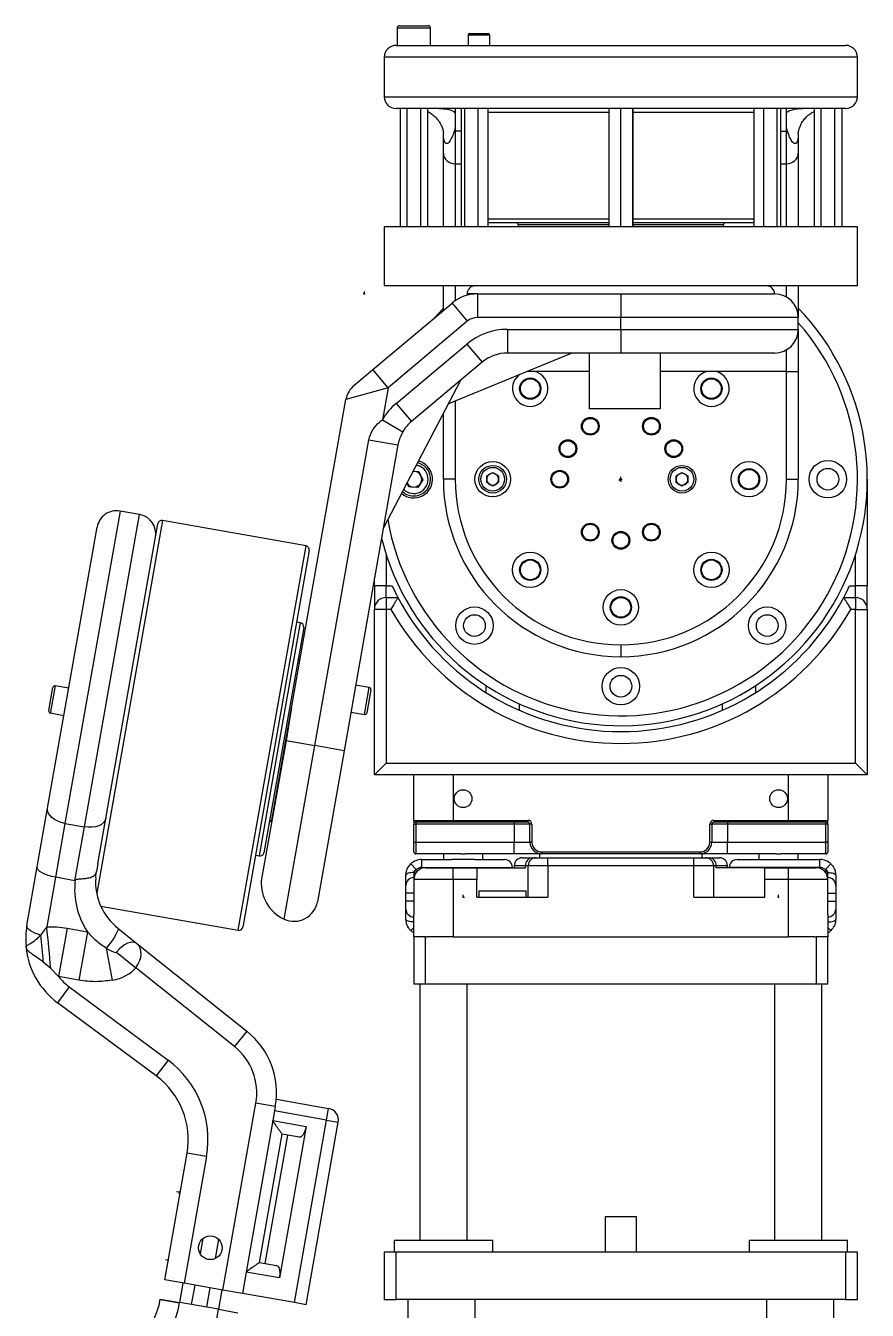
# Model space of a CAD drawing. Header units: millimetres. Extents: x 15 to 2378, y 5 to 1787.
# Drawn here: x 396.6 to 439.3, y 504.3 to 569.4 of the extents above; entities that cross this region are included whole.
import ezdxf

# ---------------------------------------------------------------- set-up
doc = ezdxf.new("R2010")
doc.units = ezdxf.units.MM
doc.header["$PDSIZE"] = -1

msp = doc.modelspace()

# ---------------------------------------------------------------- linework, layer by layer
at = {"color": 7, "linetype": 'Continuous', "lineweight": 25}
for p, q in [((415.559, 569.442), (416.835, 569.442)), ((416.835, 569.442), (417.009, 569.442)), ((415.434, 569.317), (415.434, 568.442)), ((416.93, 569.317), (415.434, 569.317)), ((417.134, 569.317), (416.93, 569.317)), ((417.134, 568.442), (417.134, 569.317)), ((419.034, 568.967), (419.034, 568.442)), ((420.134, 568.967), (419.034, 568.967)), ((419.109, 569.042), (420.059, 569.042)), ((420.134, 568.442), (420.134, 568.967)), ((415.384, 568.442), (438.184, 568.442)), ((414.784, 567.842), (414.784, 565.842)), ((438.784, 567.842), (414.784, 567.842)), ((438.784, 565.842), (438.784, 567.842)), ((414.784, 565.842), (438.784, 565.842)), ((438.184, 565.242), (415.384, 565.242)), ((415.584, 565.242), (415.584, 559.242)), ((415.922, 565.242), (415.922, 559.242)), ((416.622, 565.242), (416.622, 559.242)), ((416.984, 565.242), (416.984, 559.242)), ((418.384, 565.242), (418.384, 564.088)), ((418.687, 565.242), (418.687, 559.242)), ((418.855, 565.242), (418.855, 559.242)), ((419.527, 565.242), (419.527, 559.242)), ((420.032, 565.242), (420.032, 559.242)), ((426.171, 565.042), (420.032, 565.042)), ((426.171, 565.242), (426.171, 559.242)), ((426.77, 565.242), (426.77, 559.242)), ((427.383, 565.242), (427.383, 559.242)), ((427.397, 565.242), (427.397, 559.242)), ((433.529, 565.042), (427.397, 565.042)), ((433.529, 565.242), (433.529, 559.242)), ((434.014, 565.242), (434.014, 559.242)), ((434.693, 565.242), (434.693, 559.242)), ((434.888, 565.242), (434.888, 559.242)), ((435.184, 564.088), (435.184, 565.242)), ((436.584, 565.242), (436.584, 559.242)), ((436.922, 565.242), (436.922, 559.242)), ((437.622, 565.242), (437.622, 559.242)), ((437.984, 565.242), (437.984, 559.242)), ((417.784, 562.981), (417.784, 563.997)), ((418.687, 564.088), (418.384, 564.088)), ((418.384, 564.088), (418.384, 562.442)), ((434.888, 564.088), (435.184, 564.088)), ((435.184, 562.442), (435.184, 564.088)), ((435.784, 563.997), (435.784, 562.981)), ((417.784, 559.242), (417.784, 562.981)), ((435.784, 562.981), (435.784, 559.242)), ((418.384, 562.442), (418.687, 562.442)), ((418.384, 562.442), (418.384, 559.242)), ((434.888, 562.442), (435.184, 562.442)), ((435.184, 559.242), (435.184, 562.442)), ((420.032, 559.642), (426.171, 559.642)), ((427.397, 559.642), (433.529, 559.642)), ((414.784, 559.242), (414.784, 556.242)), ((438.784, 559.242), (414.784, 559.242)), ((426.177, 559.442), (420.032, 559.442)), ((421.584, 559.342), (421.584, 559.242)), ((426.171, 559.342), (421.584, 559.342)), ((433.529, 559.442), (427.391, 559.442)), ((431.984, 559.342), (427.397, 559.342)), ((431.984, 559.242), (431.984, 559.342)), ((438.784, 556.242), (438.784, 559.242)), ((438.784, 556.242), (414.784, 556.242)), ((417.784, 555.003), (417.784, 556.242)), ((418.384, 556.242), (418.384, 555.494)), ((418.984, 555.842), (418.984, 555.776)), ((419.512, 555.842), (418.984, 555.842)), ((419.512, 555.842), (426.784, 555.842)), ((419.512, 555.842), (419.512, 554.642)), ((426.784, 555.842), (434.584, 555.842)), ((426.784, 555.842), (426.784, 554.642)), ((435.184, 555.681), (435.184, 556.242)), ((435.784, 556.242), (435.784, 554.642)), ((414.204, 551.999), (418.226, 555.374)), ((417.784, 555.117), (417.338, 554.629)), ((418.226, 555.374), (418.998, 554.455)), ((418.998, 554.455), (414.975, 551.08)), ((426.784, 554.642), (419.512, 554.642)), ((435.784, 554.642), (426.784, 554.642)), ((426.784, 554.042), (426.784, 554.642)), ((435.784, 554.042), (435.784, 554.642)), ((421.029, 554.042), (426.784, 554.042)), ((421.029, 554.042), (421.029, 552.842)), ((426.784, 554.042), (435.784, 554.042)), ((426.784, 554.042), (426.784, 552.842)), ((435.784, 554.042), (435.784, 551.901)), ((415.393, 550.29), (418.972, 553.293)), ((418.972, 553.293), (419.744, 552.374)), ((424.301, 552.842), (418.04, 550.272)), ((426.784, 552.842), (421.029, 552.842)), ((425.184, 552.842), (425.184, 550.019)), ((434.584, 552.842), (426.784, 552.842)), ((428.784, 552.842), (428.784, 550.019)), ((435.184, 551.901), (435.184, 553.003)), ((413.25, 551.199), (414.204, 551.999)), ((414.975, 551.08), (414.204, 551.999)), ((419.744, 552.374), (416.164, 549.371)), ((422.444, 551.901), (422.008, 551.901)), ((425.184, 551.901), (422.444, 551.901)), ((431.124, 551.901), (428.784, 551.901)), ((431.637, 551.901), (431.124, 551.901)), ((435.184, 551.901), (431.637, 551.901)), ((435.184, 551.901), (435.784, 551.901)), ((435.184, 546.442), (435.184, 551.901)), ((435.784, 551.901), (435.784, 546.442)), ((418.671, 551.474), (414.738, 543.979)), ((414.975, 551.08), (412.84, 550.488)), ((414.975, 551.08), (414.689, 549.456)), ((410.083, 534.851), (412.84, 550.488)), ((415.393, 550.29), (416.164, 549.371)), ((418.384, 550.413), (418.384, 546.442)), ((428.784, 550.019), (425.184, 550.019)), ((414.689, 549.456), (415.724, 548.85)), ((417.784, 546.442), (417.784, 549.784)), ((411.267, 532.931), (414.003, 548.446)), ((415.48, 548.186), (412.744, 532.671)), ((414.003, 548.446), (415.48, 548.186)), ((416.243, 546.846), (416.541, 546.826)), ((416.541, 546.826), (416.745, 546.411)), ((419.984, 546.615), (420.284, 546.789)), ((419.984, 546.269), (419.984, 546.615)), ((420.284, 546.789), (420.584, 546.615)), ((420.584, 546.615), (420.584, 546.269)), ((429.584, 546.615), (429.884, 546.789)), ((429.584, 546.269), (429.584, 546.615)), ((429.884, 546.789), (430.184, 546.615)), ((430.184, 546.615), (430.184, 546.269)), ((416.027, 546.058), (415.931, 546.253)), ((416.488, 546.028), (416.027, 546.058)), ((416.745, 546.411), (416.488, 546.028)), ((418.384, 546.442), (417.784, 546.442)), ((420.284, 546.096), (419.984, 546.269)), ((420.584, 546.269), (420.284, 546.096)), ((429.884, 546.096), (429.584, 546.269)), ((430.184, 546.269), (429.884, 546.096)), ((435.184, 546.442), (435.784, 546.442)), ((439.274, 545.95), (439.284, 545.842)), ((439.284, 546.442), (439.284, 545.842)), ((439.284, 545.842), (439.27, 545.842)), ((439.284, 545.842), (439.284, 541.042)), ((401.383, 544.828), (398.59, 528.99)), ((399.575, 528.817), (402.368, 544.655)), ((402.368, 544.655), (401.383, 544.828)), ((397.711, 529.763), (400.225, 544.017)), ((403.532, 544.348), (400.199, 525.443)), ((400.258, 526.931), (403.301, 544.185)), ((410.82, 543.063), (403.532, 544.348)), ((407.382, 523.564), (410.82, 543.063)), ((410.982, 542.831), (407.613, 523.726)), ((414.884, 542.616), (414.884, 541.042)), ((438.684, 541.042), (438.684, 542.616)), ((414.284, 541.042), (414.284, 541.401)), ((414.884, 541.042), (414.284, 541.042)), ((414.284, 541.042), (414.284, 539.842)), ((414.884, 540.442), (414.884, 541.042)), ((414.884, 541.042), (415.179, 541.042)), ((438.389, 541.042), (438.684, 541.042)), ((438.684, 540.442), (438.684, 541.042)), ((439.284, 541.042), (438.684, 541.042)), ((439.284, 539.842), (439.284, 541.042)), ((414.884, 540.442), (415.477, 540.442)), ((414.884, 540.442), (414.884, 539.842)), ((438.091, 540.442), (438.684, 540.442)), ((438.684, 540.442), (438.684, 539.842)), ((414.284, 531.442), (414.284, 539.842)), ((414.884, 539.842), (414.284, 539.842)), ((415.122, 539.842), (414.884, 539.842)), ((414.884, 539.842), (414.884, 532.042)), ((438.684, 539.842), (438.446, 539.842)), ((438.684, 539.842), (439.284, 539.842)), ((438.684, 532.042), (438.684, 539.842)), ((439.284, 539.842), (439.284, 531.442)), ((409.495, 533.244), (410.536, 539.152)), ((410.699, 538.921), (409.692, 533.209)), ((410.536, 539.152), (410.34, 539.187)), ((426.784, 538.042), (426.784, 537.442)), ((410.502, 537.229), (410.421, 537.345)), ((397.809, 534.923), (397.978, 535.884)), ((398.094, 535.965), (397.896, 534.844)), ((398.783, 535.843), (398.094, 535.965)), ((414.022, 535.882), (413.332, 536.004)), ((413.778, 534.504), (414.022, 535.882)), ((414.103, 535.766), (413.895, 534.59)), ((419.947, 535.621), (419.947, 535.978)), ((433.621, 535.978), (433.621, 535.621)), ((397.77, 534.702), (397.809, 534.923)), ((421.621, 535.058), (421.621, 534.73)), ((431.947, 534.73), (431.947, 535.058)), ((397.896, 534.844), (397.851, 534.586)), ((397.851, 534.586), (398.54, 534.464)), ((409.061, 529.055), (410.083, 534.851)), ((413.089, 534.625), (413.778, 534.504)), ((413.895, 534.59), (413.894, 534.585)), ((408.453, 527.335), (409.495, 533.244)), ((409.802, 533.189), (408.548, 526.077)), ((409.692, 533.209), (408.684, 527.497)), ((409.715, 524.13), (411.267, 532.931)), ((409.802, 533.189), (411.267, 532.931)), ((412.744, 532.671), (411.267, 532.931)), ((412.744, 532.671), (411.394, 525.014)), ((414.884, 532.042), (414.284, 531.442)), ((414.884, 532.042), (438.684, 532.042)), ((438.684, 532.042), (439.284, 531.442)), ((439.284, 531.442), (414.284, 531.442)), ((416.284, 529.142), (416.284, 531.442)), ((418.284, 531.442), (418.284, 529.142)), ((435.284, 531.442), (418.284, 531.442)), ((435.284, 529.142), (435.284, 531.442)), ((437.284, 531.442), (437.284, 529.142)), ((397.185, 526.78), (397.711, 529.763)), ((408.962, 529.073), (409.078, 529.154)), ((409.061, 529.055), (409.073, 529.053)), ((416.284, 529.142), (418.284, 529.142)), ((416.284, 529.142), (416.284, 528.942)), ((418.284, 529.042), (416.384, 529.042)), ((416.384, 529.042), (416.384, 528.942)), ((418.284, 529.142), (422.07, 529.142)), ((418.284, 529.142), (418.284, 529.042)), ((422.07, 529.042), (418.284, 529.042)), ((421.37, 529.042), (421.37, 528.942)), ((422.07, 529.142), (422.07, 529.042)), ((431.498, 529.142), (435.284, 529.142)), ((431.498, 529.142), (431.498, 529.042)), ((435.284, 529.042), (431.498, 529.042)), ((432.198, 529.042), (432.198, 528.942)), ((435.284, 529.142), (437.284, 529.142)), ((435.284, 529.142), (435.284, 529.042)), ((437.184, 529.042), (435.284, 529.042)), ((437.184, 529.042), (437.184, 528.942)), ((437.284, 528.942), (437.284, 529.142)), ((398.59, 528.99), (398.108, 526.255)), ((398.59, 528.99), (399.575, 528.817)), ((399.093, 526.082), (399.575, 528.817)), ((416.284, 528.942), (416.384, 528.942)), ((416.284, 528.042), (416.284, 528.942)), ((421.37, 528.942), (416.384, 528.942)), ((416.384, 528.942), (416.384, 528.042)), ((422.17, 528.942), (421.37, 528.942)), ((421.37, 528.942), (421.37, 528.042)), ((422.27, 528.942), (422.17, 528.942)), ((422.17, 528.042), (422.17, 528.942)), ((422.27, 528.942), (422.27, 528.042)), ((431.298, 528.042), (431.298, 528.942)), ((431.298, 528.942), (431.398, 528.942)), ((431.398, 528.942), (431.398, 528.042)), ((432.198, 528.942), (431.398, 528.942)), ((432.198, 528.942), (432.198, 528.042)), ((437.184, 528.942), (432.198, 528.942)), ((437.284, 528.942), (437.184, 528.942)), ((437.184, 528.042), (437.184, 528.942)), ((437.284, 528.942), (437.284, 528.042)), ((416.284, 528.042), (416.384, 528.042)), ((416.284, 527.542), (416.284, 528.042)), ((416.384, 528.042), (416.384, 527.442)), ((416.384, 528.042), (421.37, 528.042)), ((421.37, 527.442), (421.37, 528.042)), ((421.37, 528.042), (422.17, 528.042)), ((422.27, 528.042), (422.17, 528.042)), ((431.298, 528.042), (431.398, 528.042)), ((431.398, 528.042), (432.198, 528.042)), ((432.198, 527.442), (432.198, 528.042)), ((432.198, 528.042), (437.184, 528.042)), ((437.184, 527.442), (437.184, 528.042)), ((437.284, 528.042), (437.184, 528.042)), ((437.284, 528.042), (437.284, 527.542)), ((408.256, 527.37), (408.453, 527.335)), ((418.674, 527.442), (416.384, 527.442)), ((416.684, 526.752), (416.684, 527.152)), ((416.684, 527.152), (418.201, 527.152)), ((417.784, 527.442), (417.784, 527.152)), ((418.674, 527.442), (418.894, 527.442)), ((421.37, 527.442), (418.894, 527.442)), ((419.367, 527.152), (420.884, 527.152)), ((419.784, 527.152), (419.784, 527.442)), ((422.77, 527.442), (421.37, 527.442)), ((421.776, 527.242), (422.304, 527.242)), ((422.304, 527.242), (422.484, 527.242)), ((422.484, 527.242), (423.084, 527.242)), ((422.664, 527.442), (422.664, 527.242)), ((422.77, 527.542), (430.798, 527.542)), ((422.77, 527.542), (422.77, 527.442)), ((430.798, 527.442), (422.77, 527.442)), ((423.084, 526.842), (423.084, 527.242)), ((423.084, 527.242), (430.484, 527.242)), ((430.484, 526.842), (430.484, 527.242)), ((430.484, 527.242), (431.084, 527.242)), ((430.798, 527.542), (430.798, 527.442)), ((432.198, 527.442), (430.798, 527.442)), ((430.904, 527.242), (430.904, 527.442)), ((431.084, 527.242), (431.263, 527.242)), ((431.263, 527.242), (431.792, 527.242)), ((434.674, 527.442), (432.198, 527.442)), ((432.684, 527.152), (434.201, 527.152)), ((433.784, 527.442), (433.784, 527.152)), ((434.674, 527.442), (434.894, 527.442)), ((437.184, 527.442), (434.894, 527.442)), ((435.367, 527.152), (436.884, 527.152)), ((435.784, 527.152), (435.784, 527.442)), ((436.884, 526.752), (436.884, 527.152)), ((396.66, 523.801), (397.185, 526.78)), ((400.155, 526.346), (400.188, 526.531)), ((400.188, 526.531), (400.189, 526.539)), ((400.188, 526.531), (400.188, 526.531)), ((400.19, 526.544), (400.189, 526.539)), ((400.258, 526.931), (400.19, 526.544)), ((416.408, 526.642), (416.133, 526.932)), ((416.284, 526.497), (416.284, 526.352)), ((416.684, 526.752), (421.284, 526.752)), ((416.884, 526.742), (418.284, 526.742)), ((417.784, 526.752), (417.784, 526.742)), ((418.284, 526.142), (418.284, 526.742)), ((418.284, 526.742), (419.484, 526.742)), ((419.484, 526.742), (419.484, 526.142)), ((419.484, 526.742), (421.947, 526.742)), ((419.784, 526.742), (419.784, 526.752)), ((421.376, 526.842), (421.376, 526.742)), ((421.947, 526.842), (421.376, 526.842)), ((421.947, 526.742), (421.947, 526.842)), ((422.084, 526.842), (421.947, 526.842)), ((423.084, 526.842), (422.084, 526.842)), ((422.084, 525.242), (422.084, 526.842)), ((430.484, 526.842), (423.084, 526.842)), ((423.084, 526.842), (423.084, 525.242)), ((430.484, 525.242), (430.484, 526.842)), ((431.484, 526.842), (430.484, 526.842)), ((431.484, 526.842), (431.484, 525.242)), ((431.621, 526.842), (431.484, 526.842)), ((431.621, 526.742), (431.621, 526.842)), ((432.192, 526.842), (431.621, 526.842)), ((434.084, 526.742), (431.621, 526.742)), ((432.192, 526.742), (432.192, 526.842)), ((436.884, 526.752), (432.284, 526.752)), ((433.784, 526.752), (433.784, 526.742)), ((434.084, 526.742), (435.284, 526.742)), ((434.084, 526.142), (434.084, 526.742)), ((435.284, 526.142), (435.284, 526.742)), ((435.284, 526.742), (436.684, 526.742)), ((435.784, 526.742), (435.784, 526.752)), ((437.159, 526.642), (437.435, 526.932)), ((437.284, 526.352), (437.284, 526.497)), ((398.108, 526.255), (397.664, 523.737)), ((399.093, 526.082), (398.108, 526.255)), ((400.151, 526.226), (400.155, 526.346)), ((415.884, 525.842), (415.884, 526.352)), ((415.884, 525.442), (415.884, 525.842)), ((416.284, 526.352), (416.284, 526.242)), ((416.284, 526.242), (416.284, 525.442)), ((418.284, 526.142), (416.284, 526.142)), ((416.284, 526.135), (416.284, 526.142)), ((419.484, 526.142), (418.284, 526.142)), ((418.284, 526.142), (418.284, 523.242)), ((419.484, 525.242), (419.484, 526.142)), ((435.284, 526.142), (434.084, 526.142)), ((434.084, 525.242), (434.084, 526.142)), ((435.284, 523.242), (435.284, 526.142)), ((437.284, 526.142), (435.284, 526.142)), ((437.284, 526.242), (437.284, 526.352)), ((437.284, 525.442), (437.284, 526.242)), ((437.284, 526.142), (437.284, 526.135)), ((437.684, 526.352), (437.684, 525.842)), ((437.684, 525.842), (437.684, 525.442)), ((416.284, 525.442), (415.884, 525.442)), ((415.884, 525.042), (415.884, 525.442)), ((416.284, 525.442), (416.284, 525.042)), ((419.484, 525.242), (423.084, 525.242)), ((419.584, 525.562), (419.584, 525.242)), ((419.584, 525.562), (421.984, 525.562)), ((421.984, 525.242), (421.984, 525.562)), ((430.484, 525.242), (434.084, 525.242)), ((437.284, 525.442), (437.684, 525.442)), ((437.284, 525.042), (437.284, 525.442)), ((437.684, 525.442), (437.684, 525.042)), ((400.404, 524.794), (407.382, 523.564)), ((415.884, 524.642), (415.884, 525.042)), ((416.284, 525.042), (415.884, 525.042)), ((415.884, 524.132), (415.884, 524.642)), ((416.284, 525.042), (416.284, 524.342)), ((437.284, 525.042), (437.684, 525.042)), ((437.284, 524.349), (437.284, 525.042)), ((437.684, 525.042), (437.684, 524.642)), ((437.684, 524.642), (437.684, 524.132)), ((416.284, 523.242), (416.284, 524.349)), ((437.284, 524.349), (437.284, 523.242)), ((398.702, 523.668), (398.27, 521.216)), ((398.702, 523.668), (399.728, 523.488)), ((399.728, 523.488), (399.295, 521.035)), ((401.271, 523.673), (402.238, 522.902)), ((416.284, 523.711), (416.133, 523.552)), ((416.284, 523.242), (416.284, 520.842)), ((416.884, 523.242), (416.284, 523.242)), ((416.884, 520.842), (416.884, 523.242)), ((416.884, 523.242), (416.961, 523.242)), ((418.284, 523.242), (416.961, 523.242)), ((418.284, 523.242), (435.284, 523.242)), ((436.607, 523.242), (435.284, 523.242)), ((436.607, 523.242), (436.684, 523.242)), ((436.684, 523.242), (436.684, 520.842)), ((437.284, 523.242), (436.684, 523.242)), ((437.284, 523.711), (437.435, 523.552)), ((437.284, 520.842), (437.284, 523.242)), ((400.689, 522.66), (400.978, 521.035)), ((402.238, 522.902), (407.815, 518.448)), ((397.87, 521.629), (397.491, 521.958)), ((401.198, 522.452), (402.179, 521.669)), ((398.27, 521.216), (397.87, 521.629)), ((399.295, 521.035), (398.27, 521.216)), ((407.191, 517.666), (402.179, 521.669)), ((398.812, 520.697), (398.216, 519.894)), ((398.812, 520.697), (403.821, 516.982)), ((416.884, 520.842), (416.284, 520.842)), ((416.584, 520.842), (416.584, 507.842)), ((436.684, 520.842), (416.884, 520.842)), ((418.984, 507.842), (418.984, 520.842)), ((434.584, 520.842), (434.584, 507.842)), ((437.284, 520.842), (436.684, 520.842)), ((436.984, 507.842), (436.984, 520.842)), ((403.225, 516.179), (398.216, 519.894)), ((407.815, 518.448), (407.191, 517.666)), ((403.821, 516.982), (403.225, 516.179)), ((406.602, 505.322), (408.274, 514.801)), ((409.258, 514.627), (408.274, 514.801)), ((409.258, 514.627), (409.323, 514.996)), ((409.323, 514.996), (411.964, 514.53)), ((409.219, 514.405), (409.132, 513.913)), ((409.258, 514.627), (409.219, 514.405)), ((411.86, 513.94), (409.219, 514.405)), ((411.86, 513.94), (411.964, 514.53)), ((409.132, 513.913), (407.778, 506.231)), ((409.132, 513.913), (410.821, 513.615)), ((410.821, 513.615), (409.466, 505.934)), ((410.228, 504.682), (411.86, 513.94)), ((410.819, 504.578), (412.451, 513.835)), ((411.86, 513.94), (412.451, 513.835)), ((408.46, 506.72), (409.606, 513.22)), ((409.871, 513.173), (408.725, 506.674)), ((410.474, 513.067), (409.606, 513.22)), ((403.648, 505.843), (404.781, 512.271)), ((405.766, 512.098), (404.632, 505.669)), ((405.766, 512.098), (404.781, 512.271)), ((425.984, 509.042), (425.984, 507.242)), ((426.784, 509.042), (425.984, 509.042)), ((427.584, 509.042), (426.784, 509.042)), ((427.584, 507.242), (427.584, 509.042)), ((405.59, 507.934), (405.452, 507.152)), ((406.225, 506.924), (406.394, 507.884)), ((415.284, 507.842), (415.284, 507.242)), ((417.784, 507.842), (415.284, 507.842)), ((420.284, 507.842), (417.784, 507.842)), ((420.284, 507.242), (420.284, 507.842)), ((433.284, 507.842), (433.284, 507.242)), ((435.784, 507.842), (433.284, 507.842)), ((438.284, 507.842), (435.784, 507.842)), ((438.284, 507.242), (438.284, 507.842)), ((414.784, 507.242), (414.784, 504.842)), ((415.384, 507.242), (414.784, 507.242)), ((415.384, 504.842), (415.384, 507.242)), ((438.184, 507.242), (415.384, 507.242)), ((438.184, 507.242), (438.184, 504.842)), ((438.784, 507.242), (438.184, 507.242)), ((438.784, 504.842), (438.784, 507.242)), ((407.778, 506.231), (407.587, 505.148)), ((409.466, 505.934), (407.778, 506.231)), ((408.46, 506.72), (409.328, 506.567)), ((404.632, 505.669), (403.648, 505.843)), ((404.41, 504.693), (404.583, 505.678)), ((406.602, 505.322), (404.632, 505.669)), ((405.174, 505.574), (405, 504.589)), ((405.788, 504.45), (405.962, 505.435)), ((406.553, 505.33), (406.379, 504.346)), ((407.587, 505.148), (406.602, 505.322)), ((410.228, 504.682), (407.587, 505.148)), ((403.42, 504.839), (403.425, 504.867)), ((403.42, 504.839), (404.405, 504.665)), ((403.425, 504.867), (404.41, 504.693)), ((404.41, 504.693), (404.405, 504.665)), ((406.379, 504.346), (404.41, 504.693)), ((405.836, 501.268), (406.379, 504.346)), ((406.379, 504.346), (407.364, 504.172)), ((410.819, 504.578), (410.228, 504.682)), ((414.784, 504.842), (415.384, 504.842)), ((419.384, 504.842), (415.384, 504.842)), ((415.984, 504.842), (415.984, 503.242)), ((419.384, 504.842), (419.384, 502.442)), ((434.184, 504.842), (419.384, 504.842)), ((434.184, 502.442), (434.184, 504.842)), ((438.184, 504.842), (434.184, 504.842)), ((437.584, 503.242), (437.584, 504.842)), ((438.184, 504.842), (438.784, 504.842))]:
    msp.add_line(p, q, dxfattribs=at)
at = {"color": 7, "linetype": 'Continuous'}
for p, q in [((413.784, 555.842), (413.721, 555.842)), ((413.784, 555.842), (413.784, 555.968)), ((426.784, 546.442), (426.675, 546.379)), ((426.784, 546.442), (426.695, 546.353)), ((426.784, 546.442), (426.695, 546.353)), ((426.784, 546.442), (426.721, 546.442)), ((426.784, 546.442), (426.721, 546.442)), ((426.784, 546.442), (426.739, 546.487)), ((426.784, 546.442), (426.739, 546.487)), ((426.784, 546.442), (426.752, 546.497)), ((426.784, 546.442), (426.784, 546.568)), ((426.784, 546.442), (426.847, 546.442)), ((426.784, 546.442), (426.784, 546.316)), ((426.784, 546.442), (426.784, 546.316)), ((418.784, 525.242), (418.784, 525.368)), ((418.784, 525.242), (418.847, 525.242)), ((434.784, 525.242), (434.721, 525.242)), ((434.784, 525.242), (434.784, 525.368)), ((404.38, 510.283), (404.256, 510.305)), ((404.38, 510.283), (404.369, 510.221)), ((403.821, 506.827), (403.697, 506.849)), ((403.821, 506.827), (403.81, 506.765))]:
    msp.add_line(p, q, dxfattribs=at)
at = {"color": 7, "linetype": 'Continuous', "lineweight": 25, "flags": 128}
for points in [[(416.311, 546.841), (416.258, 546.841), (416.239, 546.84)], [(398.59, 528.99), (398.4, 529.036), (398.222, 529.102), (398.061, 529.188), (397.925, 529.288), (397.818, 529.401), (397.746, 529.52), (397.709, 529.643), (397.711, 529.763)], [(400.666, 529.242), (400.626, 529.128), (400.55, 529.026), (400.441, 528.938), (400.302, 528.869), (400.14, 528.821), (399.96, 528.796), (399.769, 528.794), (399.575, 528.817)], [(398.108, 526.255), (397.917, 526.296), (397.736, 526.349), (397.571, 526.411), (397.43, 526.481), (397.317, 526.556), (397.236, 526.632), (397.192, 526.708), (397.185, 526.78)], [(416.284, 526.497), (416.206, 526.494), (416.131, 526.486), (416.062, 526.473), (416.001, 526.455), (415.951, 526.433), (415.914, 526.408), (415.892, 526.38), (415.884, 526.352)], [(437.284, 526.497), (437.362, 526.494), (437.437, 526.486), (437.506, 526.473), (437.567, 526.455), (437.617, 526.433), (437.654, 526.408), (437.676, 526.38), (437.684, 526.352)], [(399.093, 526.082), (399.097, 526.09), (399.106, 526.106)], [(408.556, 526.121), (408.555, 526.118), (408.548, 526.077)], [(397.368, 523.324), (397.213, 523.369), (397.07, 523.422), (396.944, 523.481), (396.837, 523.544), (396.753, 523.609), (396.695, 523.675), (396.664, 523.74), (396.66, 523.801)], [(416.284, 523.987), (416.206, 523.99), (416.131, 523.998), (416.062, 524.012), (416.001, 524.03), (415.951, 524.052), (415.914, 524.077), (415.892, 524.104), (415.884, 524.132)], [(437.284, 523.987), (437.362, 523.99), (437.437, 523.998), (437.506, 524.012), (437.567, 524.03), (437.617, 524.052), (437.654, 524.077), (437.676, 524.104), (437.684, 524.132)], [(401.271, 523.673), (401.287, 523.631), (401.273, 523.555), (401.229, 523.448), (401.159, 523.315), (401.065, 523.162), (400.952, 522.997), (400.824, 522.827), (400.689, 522.66)]]:
    msp.add_lwpolyline(points, dxfattribs=at)
at = {"color": 7, "linetype": 'Continuous', "lineweight": 25}
for centre, radius in [((422.188, 551.038), 0.54), ((422.188, 551.038), 0.5), ((431.38, 551.038), 0.54), ((431.38, 551.038), 0.5), ((425.234, 549.127), 0.45), ((425.234, 549.127), 0.4), ((428.334, 549.127), 0.45), ((428.334, 549.127), 0.4), ((424.099, 547.992), 0.45), ((424.099, 547.992), 0.4), ((429.469, 547.992), 0.45), ((429.469, 547.992), 0.4), ((420.284, 546.442), 0.9), ((433.284, 546.442), 0.9), ((437.284, 546.442), 0.95), ((420.284, 546.442), 0.7), ((420.284, 546.442), 0.6), ((423.684, 546.442), 0.45), ((423.684, 546.442), 0.4), ((429.884, 546.442), 0.7), ((429.884, 546.442), 0.6), ((433.284, 546.442), 0.54), ((433.284, 546.442), 0.5), ((437.284, 546.442), 0.55), ((425.234, 543.757), 0.45), ((425.234, 543.757), 0.4), ((428.334, 543.757), 0.45), ((428.334, 543.757), 0.4), ((426.784, 543.342), 0.45), ((426.784, 543.342), 0.4), ((422.188, 541.846), 0.9), ((431.38, 541.846), 0.9), ((422.188, 541.846), 0.54), ((422.188, 541.846), 0.5), ((431.38, 541.846), 0.54), ((431.38, 541.846), 0.5), ((426.784, 539.942), 0.9), ((426.784, 539.942), 0.54), ((426.784, 539.942), 0.5), ((419.359, 539.018), 0.95), ((419.359, 539.018), 0.55), ((434.209, 539.018), 0.95), ((434.209, 539.018), 0.55), ((426.784, 535.942), 0.95), ((426.784, 535.942), 0.55), ((418.784, 530.242), 0.45), ((434.784, 530.242), 0.45), ((405.965, 507.465), 0.6)]:
    msp.add_circle(centre, radius, dxfattribs=at)
for centre, radius, start, end in [((415.559, 569.317), 0.125, 90, 180), ((417.009, 569.317), 0.125, 0, 90), ((419.109, 568.967), 0.075, 90, 180), ((420.059, 568.967), 0.075, 0, 90), ((415.384, 567.842), 0.6, 90, 180), ((438.184, 567.842), 0.6, 0, 90), ((415.384, 565.842), 0.6, 180, 270), ((438.184, 565.842), 0.6, 270, 0), ((421.484, 559.342), 0.1, 0, 90), ((432.084, 559.342), 0.1, 90, 180), ((419.512, 553.842), 2, 90, 130), ((419.384, 555.842), 0.4, 90, 180), ((434.184, 555.842), 0.4, 0, 90), ((434.584, 554.642), 1.2, 0, 90), ((426.784, 546.442), 12.5, 193.825, 43.94552), ((419.512, 553.842), 0.8, 90, 130), ((426.784, 546.442), 12, 189.80079, 41.40962), ((421.029, 550.842), 3.2, 90, 130), ((434.584, 554.042), 1.2, 270, 0), ((421.029, 550.842), 2, 90, 130), ((422.188, 551.038), 0.9, 128.07028, 73.44279), ((431.38, 551.038), 0.9, 106.55721, 73.44279), ((414.022, 550.28), 1.2, 130, 170), ((417.45, 547.839), 3.2, 130, 149.63587), ((417.45, 547.839), 2, 130, 149.63587), ((416.284, 546.442), 0.95, 228.6667, 75.96499), ((416.284, 546.442), 0.85, 296.18837, 77.6078), ((416.284, 546.442), 0.4, 26.18837, 86.18837), ((416.284, 546.442), 0.725, 296.18837, 80.32745), ((416.284, 546.442), 0.4, 326.18837, 26.18837), ((420.284, 546.442), 0.3, 120, 180), ((420.284, 546.442), 0.3, 60, 120), ((420.284, 546.442), 0.3, 0, 60), ((429.884, 546.442), 0.3, 120, 180), ((429.884, 546.442), 0.3, 60, 120), ((429.884, 546.442), 0.3, 0, 60), ((416.284, 546.442), 0.4, 208.22944, 266.18837), ((416.284, 546.442), 0.4, 266.18837, 326.18837), ((426.784, 546.442), 9, 180, 270), ((426.784, 546.442), 8.4, 180, 270), ((420.284, 546.442), 0.3, 180, 240), ((420.284, 546.442), 0.3, 240, 300), ((420.284, 546.442), 0.3, 300, 0), ((426.784, 546.442), 8.4, 270, 0), ((426.784, 546.442), 9, 270, 0), ((429.884, 546.442), 0.3, 180, 240), ((429.884, 546.442), 0.3, 240, 300), ((429.884, 546.442), 0.3, 300, 0), ((416.284, 546.442), 0.85, 227.02389, 296.18837), ((416.284, 546.442), 0.725, 224.30424, 296.18837), ((401.209, 543.843), 1, 80, 170), ((402.194, 543.67), 1, 350, 80), ((403.497, 544.151), 0.2, 80, 170), ((410.785, 542.866), 0.2, 350, 80), ((414.884, 539.842), 0.6, 90, 180), ((426.784, 546.442), 12.8, 207.95319, 332.04681), ((438.684, 539.842), 0.6, 0, 90), ((426.784, 546.442), 13.4, 209.50749, 330.49251), ((410.502, 538.956), 0.2, 350, 80), ((398.077, 535.866), 0.1, 80, 170), ((414.004, 535.784), 0.1, 350, 80), ((397.868, 534.684), 0.1, 170, 260), ((413.796, 534.602), 0.1, 260, 350), ((416.384, 529.142), 0.1, 180, 270), ((422.07, 528.942), 0.2, 0, 90), ((422.07, 528.942), 0.1, 0, 90), ((431.498, 528.942), 0.2, 90, 180), ((431.498, 528.942), 0.1, 90, 180), ((437.184, 529.142), 0.1, 270, 0), ((422.77, 528.042), 0.6, 180, 270), ((422.77, 528.042), 0.5, 180, 270), ((430.798, 528.042), 0.5, 270, 0), ((430.798, 528.042), 0.6, 270, 0), ((408.487, 527.532), 0.2, 260, 350), ((416.684, 526.352), 0.8, 90, 133.53115), ((416.384, 527.542), 0.1, 180, 270), ((420.884, 526.752), 0.4, 0, 90), ((421.776, 526.842), 0.4, 90, 180), ((422.327, 526.862), 0.381, 93.36762, 183.01175), ((422.484, 526.842), 0.4, 90, 180), ((431.084, 526.842), 0.4, 0, 90), ((431.241, 526.862), 0.381, 356.98825, 86.63238), ((431.792, 526.842), 0.4, 0, 90), ((432.684, 526.752), 0.4, 90, 180), ((436.884, 526.352), 0.8, 46.46885, 90), ((437.184, 527.542), 0.1, 270, 0), ((416.884, 526.142), 0.6, 90, 180), ((416.684, 526.352), 0.4, 90, 133.53115), ((436.684, 526.142), 0.6, 0, 90), ((436.884, 526.352), 0.4, 46.46885, 90), ((403.082, 525.667), 4, 173.70431, 213.01781), ((403.143, 526.018), 3, 176.01457, 231.38954), ((410.544, 525.951), 2, 176.37937, 245.52249), ((416.284, 525.842), 0.4, 90, 180), ((437.284, 525.842), 0.4, 0, 90), ((410.213, 525.223), 1.2, 245.52249, 350), ((416.284, 524.642), 0.4, 180, 270), ((437.284, 524.642), 0.4, 270, 0), ((400.599, 523.106), 4, 170, 185.37018), ((375.397, 520.659), 22.132, 3.36414, 6.91421), ((328.932, 515.967), 69.17, 4.69565, 6.44961), ((407.416, 523.76), 0.2, 260, 350), ((416.684, 524.132), 0.8, 226.46885, 240), ((436.884, 524.132), 0.8, 300, 313.53115), ((400.599, 523.106), 4, 185.37018, 233.43495), ((400.599, 523.106), 3, 219.06789, 233.43495), ((405.319, 515.322), 4, 350, 51.38954), ((405.319, 515.322), 3, 350, 51.38954), ((400.842, 512.966), 5, 350, 53.43495), ((400.842, 512.966), 4, 350, 53.43495), ((411.86, 513.94), 0.6, 350, 80), ((399.481, 505.534), 4, 286.56505, 350), ((399.481, 505.534), 5, 286.56505, 350)]:
    msp.add_arc(centre, radius, start, end, dxfattribs=at)
for centre, major_axis, ratio, start_param, end_param in [((418.384, 562.981), (0.6, 0), 0.898224, 3.141593, 4.712389), ((435.184, 562.981), (0.6, 0), 0.898224, 4.712389, 6.283185), ((367.323, 549.505), (33.875, -27.052), 0.023067, 6.127001, 6.283185), ((401.614, 522.12), (0.624, 0.781), 0.532168, 0, 1.570796), ((401.614, 522.12), (0.624, 0.781), 0.723238, 4.712389, 6.283185), ((367.323, 549.505), (34.856, -27.836), 0.179344, 6.127001, 6.283185)]:
    msp.add_ellipse(centre, major_axis=major_axis, ratio=ratio, start_param=start_param, end_param=end_param, dxfattribs=at)
for points, knots in [([(416.984, 565.098), (416.996, 565.092), (417.064, 565.057), (417.23, 564.943), (417.392, 564.802), (417.541, 564.628), (417.648, 564.456), (417.732, 564.252), (417.767, 564.127), (417.784, 564.044), (417.786, 563.993), (417.786, 563.998), (417.786, 563.999)], [0, 0, 0, 0, 0.02394, 0.136171, 0.276757, 0.424394, 0.601654, 0.724083, 0.802139, 0.877262, 0.982875, 1, 1, 1, 1]), ([(417.574, 565.242), (417.713, 565.235), (417.995, 565.221), (418.29, 565.136), (418.363, 565.029), (418.384, 564.998)], [0, 0, 0, 0, 0.40773, 0.827743, 1, 1, 1, 1]), ([(435.184, 565.02), (435.195, 565.034), (435.247, 565.098), (435.418, 565.171), (435.678, 565.232), (435.888, 565.239), (435.994, 565.242)], [0, 0, 0, 0, 0.082554, 0.381244, 0.68733, 1, 1, 1, 1]), ([(435.782, 564.002), (435.782, 564.002), (435.782, 564.002), (435.788, 564.074), (435.816, 564.193), (435.89, 564.39), (435.982, 564.559), (436.103, 564.726), (436.266, 564.884), (436.433, 565.013), (436.541, 565.073), (436.584, 565.097)], [0, 0, 0, 0, 0.035698, 0.139434, 0.254913, 0.368877, 0.481574, 0.661513, 0.806888, 0.92356, 1, 1, 1, 1]), ([(418.384, 564.249), (418.361, 564.171), (418.308, 563.996), (418.205, 563.741), (418.105, 563.565), (418.026, 563.492), (417.993, 563.47), (417.959, 563.458), (417.923, 563.462), (417.896, 563.477), (417.877, 563.496), (417.861, 563.52), (417.845, 563.55), (417.827, 563.595), (417.8, 563.703), (417.787, 563.84), (417.785, 563.946), (417.784, 563.997)], [0, 0, 0, 0, 0.179874, 0.408445, 0.638041, 0.67603, 0.704317, 0.749734, 0.77863, 0.792398, 0.80359, 0.812253, 0.820922, 0.833028, 0.855305, 0.930057, 1, 1, 1, 1]), ([(435.784, 563.997), (435.784, 563.974), (435.784, 563.933), (435.78, 563.838), (435.772, 563.736), (435.751, 563.629), (435.731, 563.57), (435.717, 563.536), (435.7, 563.509), (435.682, 563.487), (435.656, 563.466), (435.596, 563.451), (435.502, 563.518), (435.393, 563.673), (435.282, 563.937), (435.22, 564.134), (435.184, 564.249)], [0, 0, 0, 0, 0.031205, 0.057302, 0.125703, 0.160041, 0.171623, 0.183312, 0.191881, 0.200434, 0.213918, 0.240581, 0.339234, 0.534931, 0.7311, 1, 1, 1, 1]), ([(414.003, 548.446), (414.056, 548.617), (414.161, 548.956), (414.452, 549.267), (414.638, 549.416), (414.689, 549.456)], [0, 0, 0, 0, 0.4245548, 0.8448163, 1, 1, 1, 1]), ([(415.724, 548.85), (415.632, 548.657), (415.528, 548.443), (415.485, 548.21), (415.48, 548.186)], [0, 0, 0, 0, 0.895263, 1, 1, 1, 1]), ([(415.179, 541.042), (415.214, 540.968), (415.283, 540.821), (415.38, 540.628), (415.449, 540.495), (415.475, 540.446), (415.477, 540.443), (415.477, 540.442)], [0, 0, 0, 0, 0.245712, 0.491722, 0.726617, 0.935526, 1, 1, 1, 1]), ([(438.091, 540.442), (438.094, 540.448), (438.1, 540.459), (438.145, 540.545), (438.212, 540.676), (438.297, 540.847), (438.358, 540.977), (438.389, 541.042)], [0, 0, 0, 0, 0.186003, 0.371652, 0.566605, 0.783132, 1, 1, 1, 1]), ([(415.477, 540.442), (415.474, 540.437), (415.468, 540.426), (415.418, 540.344), (415.344, 540.22), (415.243, 540.049), (415.164, 539.914), (415.122, 539.843), (415.122, 539.842)], [0, 0, 0, 0, 0.1778, 0.355208, 0.542648, 0.7557, 0.997688, 1, 1, 1, 1]), ([(438.091, 540.442), (438.094, 540.437), (438.1, 540.426), (438.15, 540.344), (438.224, 540.22), (438.325, 540.049), (438.404, 539.914), (438.445, 539.843), (438.446, 539.842)], [0, 0, 0, 0, 0.1778, 0.355208, 0.542648, 0.7557, 0.997688, 1, 1, 1, 1]), ([(410.083, 534.851), (410.037, 534.58), (409.946, 534.033), (409.85, 533.472), (409.802, 533.189)], [0, 0, 0, 0, 0.495732, 1, 1, 1, 1]), ([(419.367, 527.152), (419.366, 527.152), (419.101, 527.152), (418.707, 527.146), (418.32, 527.152), (418.202, 527.152), (418.201, 527.152)], [0, 0, 0, 0, 0.002532, 0.691681, 0.997468, 1, 1, 1, 1]), ([(434.201, 527.152), (434.202, 527.152), (434.32, 527.152), (434.707, 527.146), (435.101, 527.152), (435.366, 527.152), (435.367, 527.152)], [0, 0, 0, 0, 0.002532, 0.308319, 0.997468, 1, 1, 1, 1]), ([(399.106, 526.106), (399.111, 526.113), (399.122, 526.129), (399.167, 526.152), (399.296, 526.174), (399.51, 526.181), (399.778, 526.216), (400.009, 526.286), (400.121, 526.371), (400.161, 526.438), (400.172, 526.465), (400.178, 526.484), (400.181, 526.498), (400.184, 526.509), (400.185, 526.519), (400.187, 526.526), (400.187, 526.53), (400.188, 526.531)], [0, 0, 0, 0, 0.017423, 0.038922, 0.0929, 0.26102, 0.439706, 0.649082, 0.859387, 0.908443, 0.940397, 0.961069, 0.974619, 0.983759, 0.993592, 0.997819, 1, 1, 1, 1]), ([(400.188, 526.531), (400.188, 526.532), (400.188, 526.535), (400.189, 526.539), (400.19, 526.542), (400.19, 526.544), (400.19, 526.544)], [0, 0, 0, 0, 0.220187, 0.527991, 0.834957, 1, 1, 1, 1]), ([(415.884, 526.352), (415.887, 526.401), (415.894, 526.532), (415.967, 526.742), (416.077, 526.869), (416.133, 526.932)], [0, 0, 0, 0, 0.230452, 0.613069, 1, 1, 1, 1]), ([(416.408, 526.642), (416.381, 526.627), (416.341, 526.605), (416.305, 526.564), (416.288, 526.531), (416.285, 526.51), (416.284, 526.497)], [0, 0, 0, 0, 0.448322, 0.670195, 0.806685, 1, 1, 1, 1]), ([(416.408, 526.642), (416.384, 526.615), (416.336, 526.561), (416.297, 526.465), (416.285, 526.395), (416.284, 526.362), (416.284, 526.352)], [0, 0, 0, 0, 0.301157, 0.603412, 0.887427, 1, 1, 1, 1]), ([(437.284, 526.497), (437.283, 526.509), (437.281, 526.53), (437.262, 526.566), (437.237, 526.593), (437.201, 526.621), (437.177, 526.633), (437.159, 526.642)], [0, 0, 0, 0, 0.187485, 0.321239, 0.607511, 0.711022, 1, 1, 1, 1]), ([(437.284, 526.352), (437.283, 526.379), (437.28, 526.433), (437.248, 526.529), (437.202, 526.599), (437.169, 526.633), (437.159, 526.642)], [0, 0, 0, 0, 0.301157, 0.603412, 0.887427, 1, 1, 1, 1]), ([(437.435, 526.932), (437.47, 526.894), (437.563, 526.795), (437.662, 526.595), (437.677, 526.432), (437.684, 526.352)], [0, 0, 0, 0, 0.2398018, 0.6249662, 1, 1, 1, 1]), ([(416.133, 523.552), (416.097, 523.59), (416.005, 523.689), (415.906, 523.889), (415.891, 524.052), (415.884, 524.132)], [0, 0, 0, 0, 0.2398018, 0.6249662, 1, 1, 1, 1]), ([(437.684, 524.132), (437.681, 524.083), (437.674, 523.952), (437.601, 523.742), (437.49, 523.616), (437.435, 523.552)], [0, 0, 0, 0, 0.230452, 0.613069, 1, 1, 1, 1]), ([(396.617, 522.732), (396.617, 522.733), (396.616, 522.741), (396.628, 522.768), (396.708, 522.823), (396.914, 522.943), (397.157, 523.111), (397.309, 523.264), (397.368, 523.324)], [0, 0, 0, 0, 0.016714, 0.095255, 0.331865, 0.558864, 0.828851, 1, 1, 1, 1]), ([(397.368, 523.324), (397.432, 523.414), (397.529, 523.551), (397.63, 523.69), (397.664, 523.737)], [0, 0, 0, 0, 0.664016, 1, 1, 1, 1]), ([(397.664, 523.737), (397.836, 523.742), (398.184, 523.752), (398.528, 523.697), (398.702, 523.668)], [0, 0, 0, 0, 0.494782, 1, 1, 1, 1]), ([(399.728, 523.488), (399.871, 523.335), (400.16, 523.027), (400.511, 522.783), (400.689, 522.66)], [0, 0, 0, 0, 0.494945, 1, 1, 1, 1]), ([(397.491, 521.958), (397.422, 522.01), (397.242, 522.145), (396.971, 522.316), (396.738, 522.491), (396.641, 522.622), (396.62, 522.704), (396.617, 522.728), (396.617, 522.732)], [0, 0, 0, 0, 0.16543, 0.433251, 0.662292, 0.902836, 0.982862, 1, 1, 1, 1]), ([(400.978, 521.035), (400.702, 520.998), (400.141, 520.923), (399.58, 520.997), (399.295, 521.035)], [0, 0, 0, 0, 0.492161, 1, 1, 1, 1]), ([(409.606, 513.22), (409.603, 513.225), (409.596, 513.235), (409.54, 513.315), (409.438, 513.461), (409.32, 513.63), (409.226, 513.764), (409.181, 513.827), (409.154, 513.87), (409.135, 513.894), (409.132, 513.91), (409.132, 513.912), (409.132, 513.913)], [0, 0, 0, 0, 0.140846, 0.281031, 0.47873, 0.753175, 0.857249, 0.921253, 0.957609, 0.994062, 0.998785, 1, 1, 1, 1]), ([(410.821, 513.615), (410.807, 513.553), (410.78, 513.43), (410.711, 513.269), (410.63, 513.146), (410.546, 513.071), (410.497, 513.068), (410.474, 513.067)], [0, 0, 0, 0, 0.193599, 0.386911, 0.587978, 0.805615, 1, 1, 1, 1]), ([(408.46, 506.72), (408.457, 506.718), (408.449, 506.713), (408.382, 506.665), (408.243, 506.568), (408.048, 506.432), (407.881, 506.314), (407.8, 506.256), (407.78, 506.239), (407.778, 506.233), (407.778, 506.231)], [0, 0, 0, 0, 0.116411, 0.261771, 0.439767, 0.72979, 0.933109, 0.983877, 0.995072, 1, 1, 1, 1]), ([(409.328, 506.567), (409.354, 506.555), (409.405, 506.531), (409.461, 506.403), (409.49, 506.226), (409.486, 506.058), (409.471, 505.962), (409.466, 505.934)], [0, 0, 0, 0, 0.235175, 0.47048, 0.700308, 0.912904, 1, 1, 1, 1])]:
    msp.add_open_spline(points, degree=3, knots=knots, dxfattribs=at)
at = {"color": 7, "linetype": 'Continuous'}
for p in [(413.784, 555.842), (426.784, 546.442), (426.784, 546.442), (426.784, 546.442), (426.784, 546.442), (426.784, 546.442), (426.784, 546.442), (418.784, 525.242), (434.784, 525.242), (404.38, 510.283), (403.821, 506.827)]:
    msp.add_point(p, dxfattribs=at)

doc.saveas('drawing.dxf')
